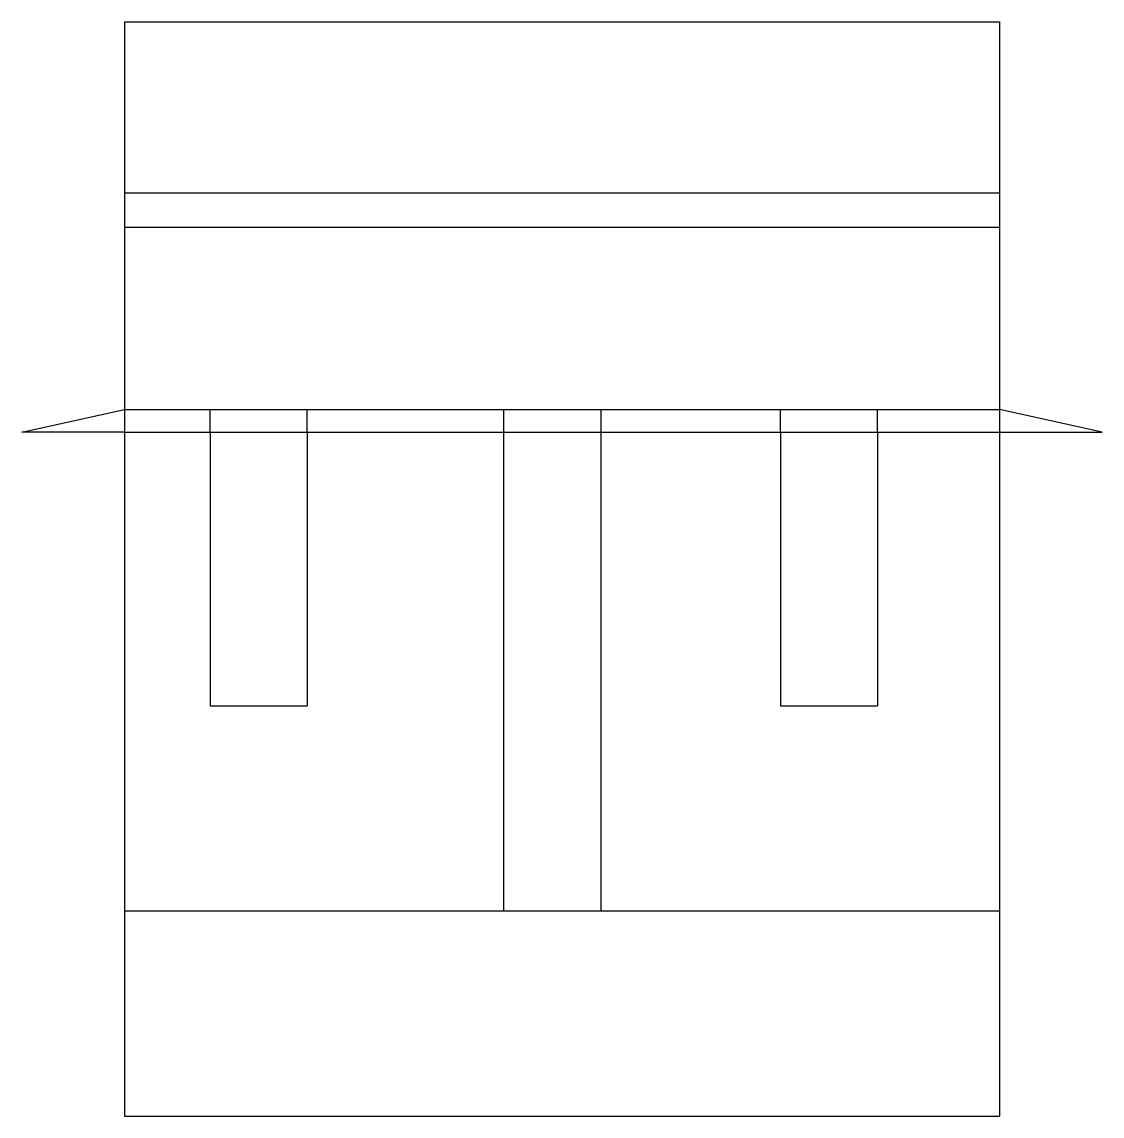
# Model space of a CAD drawing. Header units: inches. Extents: x 10096 to 11008, y 5064 to 5575.
# Drawn here: x 10120.5 to 10310.1, y 5383.4 to 5575.4 of the extents above; entities that cross this region are included whole.
import ezdxf

# ---------------------------------------------------------------- set-up
doc = ezdxf.new("R2010")
doc.units = ezdxf.units.IN
doc.layers.get('0').update_dxf_attribs({"true_color": 0xe7f0ff})

msp = doc.modelspace()

# ---------------------------------------------------------------- linework, layer by layer
for p, q in [((10138.49, 5575.36), (10138.49, 5383.36)), ((10138.49, 5575.36), (10292.05, 5575.36)), ((10292.05, 5575.36), (10292.05, 5383.36)), ((10138.49, 5545.36), (10292.05, 5545.36)), ((10138.49, 5539.36), (10292.05, 5539.36)), ((10120.49, 5503.36), (10138.49, 5507.36)), ((10138.49, 5507.36), (10292.05, 5507.36)), ((10153.54, 5503.36), (10153.54, 5507.36)), ((10170.57, 5503.36), (10170.57, 5507.36)), ((10205.03, 5507.36), (10205.03, 5419.36)), ((10222.06, 5507.36), (10222.06, 5419.36)), ((10253.6, 5503.36), (10253.6, 5507.36)), ((10270.61, 5503.36), (10270.61, 5507.36)), ((10310.05, 5503.36), (10292.05, 5507.36)), ((10138.49, 5503.36), (10120.49, 5503.36)), ((10138.49, 5503.36), (10292.05, 5503.36)), ((10153.54, 5503.36), (10153.54, 5455.36)), ((10153.54, 5503.36), (10153.54, 5455.36)), ((10170.57, 5503.36), (10170.57, 5455.36)), ((10253.6, 5503.36), (10253.6, 5455.36)), ((10270.61, 5503.36), (10270.61, 5455.36)), ((10292.05, 5503.36), (10310.05, 5503.36)), ((10153.54, 5455.36), (10170.57, 5455.36)), ((10253.6, 5455.36), (10270.61, 5455.36)), ((10138.49, 5419.36), (10292.05, 5419.36)), ((10138.49, 5383.36), (10292.05, 5383.36))]:
    msp.add_line(p, q)

doc.saveas('drawing.dxf')
